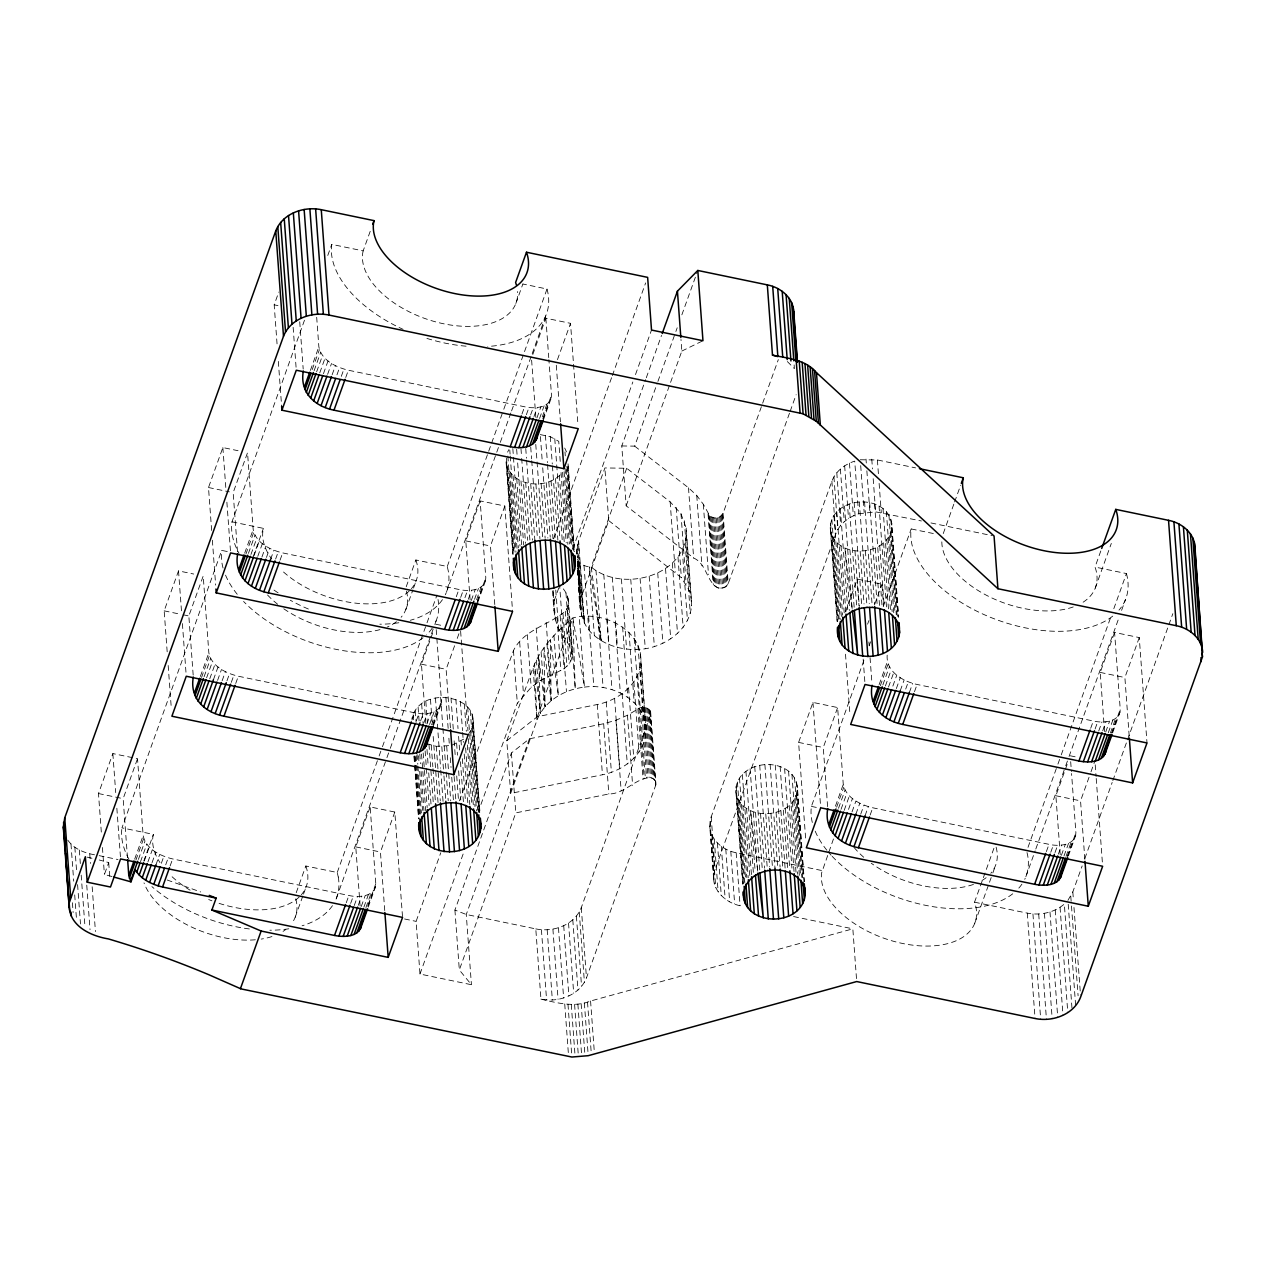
<?xml version="1.0" encoding="UTF-8"?>
<svg xmlns="http://www.w3.org/2000/svg" width="1266" height="1266" viewBox="0 0 1266 1266"><rect width="100%" height="100%" fill="white"/><g stroke="black" fill="none" stroke-linecap="round" stroke-linejoin="round"><path stroke-width="0.75" stroke-dasharray="5 3.75" d="M576.315 554.049L578.609 541.025L604.879 467.945L626.702 468.262L670.141 501.858L680.981 513.79L686.172 528.064L691.331 598.296C694.892 628.458 663.289 649.648 635.912 649.505C621.02 649.743 605.828 645.359 594.355 635.611C575.302 620.103 580.414 592.994 577.612 571.599M477.978 812.693L517.319 703.279L531.182 687.327L540.076 680.665L564.082 668.796L569.178 663.875L572.01 657.924L571.362 648.556L558.623 629.075L555.41 619.913L553.922 610.418L553.448 591.064M535.787 928.896C553.21 932.536 574.447 925.114 581.3 907.643L650.534 715.053L650.233 710.859L646.673 707.852L640.185 707.71L627.477 715.243L615.972 720.243L603.676 723.725L529.425 738.806L511.401 752.985L454.921 910.048L466.268 914.479L535.787 928.896L540.946 999.127C558.369 1002.783 579.606 995.361 586.459 977.89L655.693 785.3C657.022 781.818 653.968 778.321 650.597 777.704C635.564 777.815 624.739 794.067 608.835 793.972L515.8 812.883L459.321 969.946L471.427 984.726L419.98 974.045L416.103 921.363L440.774 852.746M577.66 570.301L580.334 608.661L578.609 541.025L582.471 593.707L580.619 601.128L577.296 555.837M101.312 832.078L98.479 793.545L112.848 753.571L137.519 758.698L143.153 835.528C145.827 849.059 160.434 856.006 172.651 858.934L348.878 895.473C358.452 897.816 375.527 896.755 375.78 883.763L370.147 806.933L394.818 812.044L402.556 917.407M193.176 675.063L188.84 615.956L203.209 575.998L208.843 652.829C211.501 666.359 226.123 673.306 238.325 676.234L414.552 712.774C424.142 715.116 441.217 714.056 441.47 701.063L435.963 626.195M237.502 551.739L233.166 492.648L247.535 452.674L253.184 529.505C255.843 543.035 270.449 549.982 282.666 552.91L458.893 589.465C468.467 591.792 485.558 590.731 485.796 577.739L480.162 500.909L504.833 506.02L512.572 611.399M316.69 317.26L318.858 346.805C321.532 360.351 336.139 367.298 348.356 370.226L524.583 406.766C534.157 409.092 551.232 408.032 551.485 395.039L548.89 359.591M805.603 838.013L798.593 742.398L812.962 702.424L837.633 707.552L843.267 784.382C845.925 797.912 860.548 804.86 872.749 807.787L1048.992 844.327C1058.566 846.669 1075.641 845.609 1075.894 832.617L1071.558 773.51M887.165 655.155C885.883 671.724 903.069 681.456 917.09 684.463L1093.318 721.003C1102.908 723.345 1119.983 722.285 1120.236 709.292L1114.586 632.462L1139.258 637.573L1146.996 742.952M713.628 878.778L709.751 826.097L711.191 816.902L831.889 481.207C835.623 471.237 844.802 464.29 854.724 461.125L858.601 513.806C848.679 516.971 839.5 523.918 835.766 533.888L715.068 869.6C708.185 888.083 726.368 904.905 743.87 906.25M304.489 320.219L231.994 521.845L231.631 526.055A113.18 63.87 19.8 0 0 239.068 553.369M370.21 231.314L363.168 250.89L331.755 244.37L331.375 248.595A113.18 63.87 19.8 0 0 403.063 329.334M742.683 883.953L735.799 790.3C737.049 758.793 791.63 754.868 797.311 785.901L804.337 881.516M837.095 621.337L830.211 527.669C831.477 496.161 886.058 492.237 891.739 523.269L898.623 616.938M933.343 533.524L911.172 528.935L910.792 533.144A113.18 63.87 19.8 0 0 992.671 618.204A113.18 63.87 19.8 0 0 1115.947 613.33M645.312 737.73L640.153 667.483C647.084 631.418 603.597 609.532 572.897 617.919C556.502 631.449 540.946 647.512 533.081 667.641L506.811 740.721L510.673 793.402L602.442 774.76C624.027 770.646 645.628 753.65 646.166 730.213L641.007 659.966M577.438 559.113C579.591 564.525 585.731 566.867 591.19 567.026C623.378 593.833 689.464 574.891 686.172 528.064M468.151 734.802C492.474 696.901 419.394 681.709 411.909 718.866M735.799 790.3C738.616 824.213 799.305 819.862 797.311 785.901M830.211 527.669C833.044 561.598 893.733 557.23 891.739 523.269M227.263 551.533L221.724 550.394L121.963 827.869L153.392 834.373L152.917 836.715A80.834 45.623 19.8 0 0 159.975 862.589M231.994 521.845L263.407 528.365L262.932 530.707A80.834 45.623 19.8 0 0 271.494 558.781M363.168 250.89L362.693 253.232A80.834 45.623 19.8 0 0 438.495 322.608A80.834 45.623 19.8 0 0 517.572 291.544M833.455 838.962L821.618 872.923A80.834 45.623 19.8 0 0 902.5 943.455A80.834 45.623 19.8 0 0 975.374 904.794L974.535 902.183L995.266 844.533M506.811 740.721L537.385 716.683L597.283 704.513C616.542 700.62 635.469 687.422 640.153 667.483M167.175 651.816L164.169 610.845L178.522 570.887L193.714 574.036M211.644 530.454L208.494 487.521L222.863 447.563L238.055 450.712M277.048 343.861L274.184 304.821L278.757 292.114M127.486 857.762L123.15 798.656L137.519 758.698M111.994 876.547L104.413 874.474L108.702 862.573L99.254 859.978M327.767 255.479L331.755 244.37M134.671 859.139L143.153 835.528M200.36 676.44L208.843 652.829M244.686 553.131L253.184 529.505M310.376 370.432L318.858 346.805M135.873 860.152L143.707 838.345M201.547 677.452L209.396 655.646M245.889 554.128L253.722 532.321M312.227 369.609L319.412 349.638M138.405 859.408L144.941 841.241M204.095 676.709L210.615 658.542M248.421 553.384L254.957 535.217M314.11 370.685L320.646 352.518M140.51 861.687L146.824 844.137M206.627 677.785L212.498 661.438M250.953 554.461L256.84 538.113M316.642 371.777L322.529 355.43M143.786 861.07L153.392 834.373M253.137 556.898L263.407 528.365M144.261 861.007L149.309 846.97M209.76 678.798L214.983 664.27M254.102 555.473L259.324 540.946M319.776 372.79L325.014 358.246M147.916 861.94L152.331 849.66M213.448 679.684L218.021 666.96M257.773 556.36L262.347 543.636M323.463 373.66L328.036 360.937M152.047 862.668L155.829 852.145M217.594 680.348L221.503 669.445M261.935 557.024L265.844 546.121M327.609 374.325L331.534 363.437M155.924 864.9L159.706 854.36M222.12 680.76L225.395 671.676M266.461 557.436L269.721 548.352M332.135 374.736L335.411 365.652M161.352 863.285L163.868 856.275M226.946 680.839L229.557 673.575M270.623 559.335L273.883 550.251M336.962 374.815L339.573 367.551M165.704 864.82L168.22 857.81M231.298 682.374L233.909 675.11M275.624 559.05L278.235 551.786M341.314 376.35L343.925 369.086M170.119 865.96L172.651 858.934M235.713 683.498L238.325 676.234M280.055 560.189L282.666 552.91M345.745 377.49L348.356 370.226M296.228 892.688L305.834 865.991L337.231 872.496L338.259 877.006M406.228 586.728L415.849 559.968L447.262 566.488L448.275 570.982A113.18 63.87 19.8 0 1 445.3 594.751M295.184 917.249L302.875 895.885M303.508 894.112L306.071 886.991M405.832 609.516L412.89 589.893M413.523 588.104L416.087 580.967M515.848 303.508L522.89 283.916M337.231 872.496L378.471 757.812M379.135 755.96L381.794 748.554M382.459 746.718L426.357 624.629M427.022 622.777L437.007 595.036M447.262 566.488L503.124 411.102M503.789 409.25L547.023 289.012L523 284.027M336.392 898.211L386.272 759.473M386.937 757.622L389.596 750.216M390.26 748.364L430.836 635.532M431.5 633.68L434.159 626.274M434.824 624.439L436.153 620.736M446.423 592.187L499.627 444.208M500.292 442.356L510.926 412.748M511.591 410.912L531.546 355.414M532.211 353.562L546.168 314.712M360.114 905.997L355.778 846.891L370.147 806.933M425.803 723.297L421.451 664.191L433.858 629.677M470.129 599.973L465.793 540.883L480.162 500.909M532.78 354.543L545.852 318.209L570.523 323.336L573.387 362.361M346.267 902.737L348.878 895.473M411.941 720.038L414.552 712.774M456.282 596.729L458.893 589.465M521.972 414.029L524.583 406.766M350.65 903.433L353.277 896.17M416.34 720.75L418.951 713.47M460.682 597.425L463.293 590.162M526.355 414.726L528.982 407.462M354.258 905.507L357.518 896.423M420.597 720.987L423.208 713.723M464.939 597.679L467.55 590.399M530.612 414.979L533.223 407.715M358.278 905.301L361.538 896.217M423.952 722.601L427.228 713.518M468.293 599.277L471.553 590.193M533.967 416.577L537.243 407.494M384.737 910.555L380.449 852.002L394.818 812.044M450.427 727.855L446.123 669.318L454.621 645.692M457.232 638.428L459.194 632.984M494.769 604.531L490.464 545.994L504.833 506.02M557.451 359.655L570.523 323.336M361.285 906.456L365.209 895.553M426.974 723.756L430.883 712.869M471.3 600.448L475.225 589.545M536.99 417.748L540.914 406.845M363.864 907.184L368.438 894.461M429.554 724.484L434.127 711.777M474.544 599.356L478.453 588.453M539.569 418.46L544.143 405.753M365.937 907.5L371.16 892.973M431.611 724.801L436.833 710.273M476.602 599.673L481.175 586.949M542.291 416.973L546.865 404.25M375.78 883.763L367.298 907.374L373.296 891.09M432.972 724.674L441.47 701.063M477.314 601.366L485.796 577.739M543.003 418.666L551.485 395.039M433.099 724.753L438.985 708.406M477.44 601.429L483.311 585.082M543.114 418.73L549.001 402.382M368.264 907.073L375.638 886.437M433.478 725.545L441.328 703.738M477.82 602.22L485.653 580.414M543.32 420.17L551.343 397.714M459.447 800.808L513.458 650.582C524.029 629.202 549.033 625.309 565.316 611.193C572.121 602.695 566.962 591.269 559.604 585.034L563.465 637.716M553.622 538.857L611.636 377.505M612.301 375.654L645.644 282.919M419.98 974.045L463.989 851.638M554.16 600.828L558.828 587.835M572.833 548.89L632.842 381.968M635.5 374.562L651.515 330.046M789.478 413.207L728.219 583.579C726.795 587.218 722.411 588.817 718.756 588.152C706.475 582.898 707.014 563.702 693.657 558.037L626.179 505.83L621.78 445.949L645.628 379.61M646.293 377.774L661.532 335.395M529.425 738.806L466.268 914.479L471.427 984.726M537.385 716.683L572.897 617.919L584.433 687.137C611.478 683.197 645.692 699.861 646.166 730.213M626.702 468.262L591.19 567.026L601.16 640.612L596.001 570.365M621.78 445.949L634.662 446.138L657.26 383.266M657.924 381.414L675.205 333.338M675.87 331.486L677.199 327.783M681.852 314.838L697.139 272.317M510.673 793.402L536.942 720.322C544.333 700.921 564.541 689.432 584.433 687.137L579.274 616.89M582.471 593.707L608.74 520.627L604.879 467.945M626.179 505.83L669.904 384.215M670.569 382.379L681.836 351.062L680.981 339.462M634.662 446.138L688.498 487.79L696.759 495.528L703.326 504.264L710.115 516.449L714.91 518.047L719.99 516.829L723.06 513.331L778.321 359.623M790.142 411.355L796.14 394.691M845.53 611.81L857.288 579.116L881.959 584.227L883.557 605.892M827.6 806.616L823.264 747.51L837.633 707.552M867.59 624.185L868.903 620.562M874.774 604.214L881.959 584.227M812.313 822.489A113.18 63.87 19.8 0 1 811.411 806.395L864.615 658.415M869.267 645.47L870.597 641.767M883.241 606.62L911.172 528.935M835.433 806.173L843.267 784.382M879.11 684.669L887.608 661.058M836.636 807.186L843.821 787.199M880.313 685.681L888.162 663.875M838.519 808.262L845.055 790.095M882.861 684.938L889.381 666.771M841.051 809.338L846.922 792.991M885.393 686.014L891.264 669.667M943.249 533.587L953.947 503.821M954.611 501.969L960.641 485.226M844.185 810.351L849.407 795.823M888.526 687.027L893.749 672.499M848.521 809.401L852.445 798.514M892.862 686.093L896.771 675.189M852.018 811.902L855.943 800.998M896.36 688.577L900.268 677.674M855.895 814.117L859.82 803.214M900.237 690.793L904.146 679.889M860.722 814.196L863.982 805.113M905.696 689.068L908.323 681.804M865.058 815.731L868.334 806.648M909.399 692.423L912.659 683.339M870.138 815.051L872.749 807.787M914.479 691.727L917.09 684.463M1083.126 602.189A80.834 45.623 19.8 0 0 1095.865 569.668L1095.027 567.057L1101.705 548.447M974.773 923.199L988.825 884.127M989.49 882.275L992.164 874.838M992.829 872.97L995.503 865.533M1095.264 588.057L1111.311 543.415M1028.008 847.334L1057.268 765.946M1057.933 764.094L1060.591 756.704M1061.256 754.852L1111.137 616.115M1113.811 608.709L1126.439 573.561L1095.027 567.057M1025.84 876.737L1035.145 850.847M1035.81 848.995L1065.07 767.607M1065.735 765.756L1068.393 758.35M1069.058 756.498L1118.938 617.776M1121.597 610.37L1125.585 599.277M1060.228 854.851L1055.876 795.744L1068.298 761.23M1104.553 731.526L1100.217 672.42L1114.586 632.462M1046.381 851.591L1048.992 844.327M1090.706 728.266L1093.318 721.003M1050.764 852.287L1053.375 845.023M1095.106 728.979L1097.717 721.699M1055.021 852.54L1057.632 845.277M1098.714 731.036L1101.974 721.952M1058.376 854.154L1061.652 845.071M1102.718 730.83L1105.978 721.747M1084.851 859.392L1080.547 800.856L1090.358 773.605M1091.007 771.801L1094.916 760.898M1129.193 736.084L1124.888 677.547L1139.258 637.573M1061.399 855.31L1065.307 844.406M1105.724 731.985L1109.649 721.082M1063.978 856.038L1068.551 843.314M1108.304 732.713L1112.877 719.99M1066.035 856.354L1071.273 841.811M1110.377 733.03L1115.599 718.502M1067.396 856.227L1075.894 832.617M1111.738 732.903L1120.236 709.292M1067.523 856.291L1073.41 839.944M1111.865 732.982L1117.736 716.635M1068.377 855.927L1075.752 835.291M1112.719 732.603L1120.078 711.967M1067.918 900.363L1072.824 891.897L1082.161 865.928M1084.82 858.506L1112.165 782.467M1112.83 780.616L1126.835 741.654M1127.5 739.803L1168.17 626.67M1168.85 624.818L1172.838 613.678M507.571 452.136L508.964 449.525M512.841 554.097L505.957 460.428C508.378 487.03 547.956 491.287 562.579 472.171L567.88 544.364M974.535 902.183L1027.312 913.134C1040.177 915.682 1054.277 912.659 1064.326 904.051L1072.065 1009.429M451.804 745.215L463.625 739.154M681.836 351.062L702.962 340.712M540.946 999.127C556.945 1002.909 574.59 1007.72 590.573 1001.01L852.841 928.833L856.56 979.583M858.601 513.806L875.629 511.86L921.411 520.975M426.563 743.569L436.295 746.323L450.11 745.563M860.279 459.764L877.401 459.969L915.587 467.882M540.281 434.602L550.283 436.675L558.749 441.343L560.474 464.749M274.184 304.821L277.982 305.612M930.969 522.953L992.148 535.645M208.494 487.521L229.368 491.857M465.793 540.883L490.464 545.994M1100.217 672.42L1124.888 677.547M435.82 624.233L443.416 625.8M1070.245 755.786L1077.841 757.353M164.169 610.845L181.244 614.39M183.143 614.785L188.84 615.956M421.451 664.191L446.123 669.318M798.593 742.398L823.264 747.51M1055.876 795.744L1080.547 800.856M811.411 806.395L818.801 807.93M709.751 826.097C710.368 840.118 723.171 850.293 736.179 852.762L822.093 870.581M793.576 916.552L852.841 928.833M98.479 793.545L123.15 798.656M355.778 846.891L380.449 852.002M67.81 840.165C74.488 849.755 86.215 853.585 97.276 855.262M99.159 855.642L118.007 859.551M404.566 918.974L416.103 921.363M87.101 857.129L95.773 859.171M167.191 880.012L200.693 891.96M608.74 520.627L681.361 577.692L689.495 590.969L691.331 598.296M787.357 361.554L794.399 368.659L793.972 362.804M564.715 448.053L566.519 451.93M415.849 559.968L416.688 562.579A80.834 45.623 19.8 0 1 411.387 588.722M305.834 865.991L306.673 868.603A80.834 45.623 19.8 0 1 301.371 894.745M1027.011 852.54L1027.691 855.547A113.18 63.87 19.8 0 1 1024.732 879.316M601.16 640.612L589.307 566.915L594.355 635.611M553.954 635.564L558.369 695.714L550.346 639.646L551.185 700.731L543.905 647.907L545.108 706.634L538.588 656.073L540.313 713.217L534.568 663.922L536.942 720.322L533.081 667.641M852.145 608.471L844.992 548.036L849.723 610.56M757.717 871.087L750.564 810.651L755.153 871.23M580.034 563.022L584.449 623.173L577.644 561.06L581.616 616.067L577.644 569.558M578.546 561.218L584.449 623.173M577.644 568.212L581.616 616.067M1072.824 891.897L1073.41 899.683M1073.979 907.469L1080.515 995.029M1095.217 764.806L1096.071 776.501M1096.214 778.463L1102.512 864.314M1070.688 761.689L1071.4 771.548M1070.783 896.265L1071.352 904.066M1071.495 906.029L1078.094 995.788M1068.219 904.256L1075.657 1005.726M1060.053 907.279L1067.792 1012.642M1055.243 909.938L1062.981 1015.3M1049.989 911.979L1057.727 1017.342M1044.434 913.34L1052.173 1018.703M1038.706 913.989L1046.444 1019.367M1032.945 913.925L1040.684 1019.288M1027.312 913.134L1035.05 1018.497M891.802 527.463L898.401 617.222M890.789 519.171L897.942 616.732M890.995 531.625L897.151 615.529M888.969 515.278L896.281 614.801M889.318 535.645L895.062 613.709M886.358 511.717L893.812 613.187M886.833 539.411L892.134 611.605M883.019 508.568L890.473 610.038M883.605 542.798L888.479 609.136M877.401 459.969L878.541 475.573M879.126 483.39L881.278 512.651M879.047 505.957L886.643 609.373M879.728 545.709L884.174 606.192M871.768 459.178L872.48 468.926M873.192 478.69L875.629 511.86M874.553 503.915L882.006 605.385M875.312 548.067L879.617 606.62M869.679 502.539L877.259 605.955M866.007 459.099L866.292 463.008M866.862 470.81L869.884 511.796M870.486 549.824L874.505 604.452M864.551 501.842L872.29 607.221M860.706 465.619L864.156 512.445M865.39 550.9L869.267 603.581M859.313 501.858L867.052 607.237M868.903 641.925L869.188 645.866M870.058 657.687L871.942 683.292M860.168 551.264L864.045 603.945M854.139 502.586L861.877 607.965M849.47 463.166L853.347 515.848M857.288 579.116L859.298 606.43M863.175 659.111L864.884 682.532M854.977 550.932L858.981 605.559M849.154 503.995L856.892 609.373M844.659 465.825L848.521 518.506M849.945 549.887L854.249 608.424M844.517 506.068L852.255 611.431M840.387 469.037L844.264 521.734M840.355 508.71L847.809 610.18M836.794 472.74L840.656 525.422M841.004 545.836L845.878 612.174M836.794 511.875L844.533 617.254M833.93 476.823L837.807 529.52M845.498 654.205L849.945 714.689M837.332 542.94L842.634 615.149M831.889 481.207L835.766 533.888M833.93 515.468L841.526 618.884M834.341 539.585L840.213 619.58M831.841 519.361L839.152 618.884M832.126 535.835L838.424 621.701M830.591 523.475L837.76 621.036M830.733 531.831L837.332 621.59M812.962 702.424L820.7 807.803M797.39 790.095L804.132 881.801M796.361 781.802L803.388 877.417M796.583 794.257L802.739 878.161M794.557 777.91L801.853 877.417M794.906 798.276L800.492 874.379M791.93 774.349L799.384 875.803M792.421 802.027L797.722 874.236M788.591 771.2L796.045 872.67M789.193 805.413L794.051 871.768M784.619 768.573L791.93 868.096M785.316 808.341L789.747 868.824M780.125 766.547L787.579 868.017M780.9 810.699L785.189 869.236M775.251 765.17L782.705 866.624M776.074 812.44L780.078 867.083M770.124 764.474L777.72 867.89M770.962 813.516L774.982 868.16M764.901 764.49L772.497 867.906M765.756 813.896L769.617 866.577M759.711 765.218L767.449 870.581M760.55 813.563L764.569 868.191M754.742 766.626L762.195 868.096M755.533 812.519L759.822 871.055M750.105 768.699L757.843 874.062M745.943 771.342L753.681 876.705M746.576 808.468L751.45 874.806M723.06 513.331L728.219 583.579M742.367 774.507L749.82 875.977M722.585 514.344L727.744 584.591M721.889 515.278L727.048 585.525M742.905 805.572L748.206 877.765M721.019 516.117L726.178 586.364M739.502 778.084L746.813 877.607M719.99 516.829L725.149 587.076M739.914 802.201L745.516 878.303M718.819 517.383L723.978 587.63M737.413 781.992L745.009 885.409M717.569 517.794L722.728 588.025M737.698 798.466L743.87 882.37M716.255 518.016L721.414 588.263M736.163 786.107L743.332 883.668M736.306 794.462L742.905 884.222M714.91 518.047L720.069 588.294M713.597 517.905L718.756 588.152M712.331 517.588L717.49 587.835M736.179 852.762L740.056 905.443M711.16 517.098L716.319 587.345M710.115 516.449L715.274 586.696M709.229 515.658L714.388 585.905M708.533 514.771L713.692 585.019M708.042 513.79L713.201 584.037M730.798 851.274L734.66 903.956M703.326 504.264L708.485 574.511M725.798 849.106L729.659 901.788M696.759 495.528L701.918 565.775M721.303 846.337L725.165 899.018M717.426 843.014L721.288 895.695M688.498 487.79L693.657 558.037M714.261 839.231L718.139 891.929M711.191 816.902L715.068 869.6M711.903 835.085L715.765 887.767M710.02 821.46L713.897 874.157M710.384 830.67L714.246 883.352M686.441 535.565L691.6 605.813M684.336 520.722L689.495 590.969M685.143 543.051L690.287 613.298M680.981 513.79L686.14 584.037M682.295 550.299L687.454 620.546M676.202 507.444L681.361 577.692M677.99 557.087L683.149 627.335M670.141 501.858L675.3 572.105M672.357 563.243L677.516 633.491M665.536 568.592L670.695 638.839M657.734 572.976L662.893 643.223M649.189 576.267L654.348 646.515M650.645 711.872L655.962 784.24M650.233 710.859L655.693 785.3M640.105 578.388L645.264 648.635M649.6 709.925L654.759 780.173M648.793 709.102L653.952 779.35M647.796 708.39L652.955 778.637M646.673 707.852L651.832 778.084M645.438 707.457L650.597 777.704M640.264 652.496L645.423 722.744M644.141 707.251L649.3 777.498M642.812 707.219L647.97 777.466M637.985 645.264L643.128 715.512M641.482 707.378L646.641 777.625M630.753 579.258L635.912 649.505M637.763 674.825L645.344 777.957M634.187 638.475L639.346 708.723M638.982 708.216L644.141 778.463M637.906 708.865L643.065 779.112M633.886 681.773L639.029 752.02M629.028 632.335L634.187 702.583M621.416 578.863L626.575 649.11M628.616 688.134L633.775 758.381M622.619 627.002L627.778 697.25M627.477 715.243L632.636 785.49M622.128 693.736L627.287 763.984M612.333 577.217L617.491 647.464M615.149 622.65L620.308 692.898M614.596 698.421L619.754 768.668M615.972 720.243L621.131 790.49M603.787 574.353L608.946 644.6M606.841 619.39L612 689.638M606.24 702.044L611.399 772.292M597.932 617.302L603.091 687.549M603.676 723.725L608.835 793.972M573.53 364.307L577.961 424.79M597.283 704.513L602.442 774.76M588.643 616.463L593.801 686.71M584.022 565.633L588.737 629.74M577.154 553.875L576.71 547.956L577.059 553.828M568.054 463.847L574.495 551.644M567.975 466.078L574.131 549.982M567.659 467.55L573.83 551.454M566.883 466.347L573.039 550.251M565 451.946L565.285 455.855M566.282 469.512L572.01 547.561M565.063 468.42L570.792 546.469M556.296 365.241L560.442 421.831M564.098 471.791L569.399 544M561.044 472.566L566.203 542.813M570.191 620.103L575.223 688.815L572.897 617.919M559.35 475.557L564.209 541.895M568.371 598.929L572.454 654.759M567.5 595.875L572.01 657.924M545.852 318.209L548.732 357.613M554.777 438.716L562.373 542.133M565.981 592.994L569.858 645.676M567.026 608.297L570.903 660.979M555.473 478.469L559.904 538.968M565.316 611.193L569.178 663.875M550.283 436.675L552.293 464.005M552.435 465.951L557.879 540.107M563.022 613.82L566.883 666.502M590.573 1001.01L594.165 1049.831M551.058 480.843L555.204 537.433M561.756 627.588L566.456 691.711M560.221 616.115L564.082 668.796M581.3 907.643L586.459 977.89M587.519 1002.086L591.238 1052.853M545.409 435.298L547.418 462.612M547.561 464.575L553.005 538.715M555.758 590.051L558.623 629.075M579.258 912.026L584.417 982.274M556.993 618.014L560.854 670.695M546.232 482.583L550.235 537.227M584.37 1002.957L587.946 1051.777M553.274 590.636L555.41 619.913M552.482 590.905L553.922 610.418M576.394 916.109L581.553 986.356M540.424 436.564L542.149 459.969M542.718 467.787L547.877 538.034M581.141 1003.637L584.876 1054.404M541.136 483.659L545.14 538.287M572.802 919.812L577.961 990.059M531.625 360.145L535.819 417.274M577.882 1004.112L581.616 1054.895M535.771 444.382L536.911 459.985M537.053 461.948L542.655 538.05M568.529 923.041L573.688 993.288M574.59 1004.397L578.166 1053.201M535.914 484.039L539.917 538.667M546.168 622.397L550.03 675.079M546.991 643.777L551.185 700.731M530.739 447.056L531.593 458.767M531.736 460.713L537.464 538.762M571.283 1004.46L575.017 1055.227M563.718 925.699L568.877 995.946M530.707 483.691L534.869 540.281M567.991 1004.318L571.583 1053.122M541.104 652.022L545.108 706.634M525.754 448.48L526.466 458.229M526.609 460.175L532.495 540.186M564.731 1003.954L568.466 1054.736M525.691 482.647L529.979 541.183M558.464 927.725L563.623 997.972M536.198 627.983L540.076 680.665M520.975 448.591L521.545 456.393M521.687 458.339L527.716 540.297M536.42 660.045L540.313 713.217M520.991 480.938L525.564 543.383M552.91 929.102L558.069 999.349M516.67 449.288L517.098 455.143M517.667 462.945L523.697 544.902M516.734 478.595L521.608 544.95M527.305 634.63L531.182 687.327M512.825 448.544L519.978 546.105M547.181 929.75L552.34 999.998M513.062 475.715L518.364 547.909M509.802 450.174L510.087 454.083M510.23 456.029L517.114 549.697M510.071 472.345L515.958 552.34M507.856 456.029L514.882 551.644M507.856 468.61L514.17 554.461M541.421 929.687L546.58 999.934M506.463 458.181L513.49 553.796M519.677 642.226L523.538 694.907M506.463 464.59L513.062 554.35M513.458 650.582L517.319 703.279M511.401 752.985L515.8 812.883M473.057 718.661L480.083 814.275M473.12 722.854L479.719 812.614M472.107 714.562L479.26 812.123M472.313 727.016L478.469 810.92M470.287 710.669L477.599 810.193M470.635 731.036L476.522 811.047M467.676 707.108L469.544 732.476M469.686 734.422L474.987 806.616M460.634 631.291L467.945 730.814M468.436 738.695L473.452 806.996M464.337 703.959L466.347 731.289M467.344 744.946L471.791 805.429M465.635 747.937L469.797 804.527M460.365 701.348L462.517 730.609M462.66 732.571L463.372 742.319M464.226 754.03L467.961 804.765M461.046 741.101L461.33 745.009M462.343 758.666L465.492 801.584M455.871 699.307L458.023 728.583M458.593 736.385L459.59 750.042M460.46 761.752L463.467 802.723M456.63 743.459L457.485 755.169M458.64 770.788L460.792 800.049M450.997 697.93L453.275 729.153M454.146 740.863L455.285 756.467M456.725 775.979L458.577 801.346M454.098 776.438L455.823 799.843M445.869 697.234L448.148 728.456M448.876 738.205L449.446 746.022M450.3 757.733L451.028 767.481M451.74 777.245L453.45 800.65M446.708 746.291L448.575 771.659M448.718 773.605L450.728 800.919M440.631 697.25L442.784 726.526M442.926 728.472L448.227 800.666M454.921 910.048L459.321 969.946M441.802 746.639L443.812 773.953M443.955 775.9L445.679 799.321M435.457 697.977L440.615 768.225M440.758 770.171L443.053 801.394M436.295 746.323L440.299 800.951M430.472 699.386L432.339 724.753M433.194 736.464L438.068 802.818M431.263 745.278L432.845 766.737M432.988 768.699L435.425 801.869M425.835 701.459L427.417 722.918M428.984 744.392L433.431 804.875M426.99 749.425L428.145 765.028M428.715 772.83L431.152 805.999M421.673 704.102L423.113 723.614M425.123 750.944L426.262 766.547M426.405 768.494L429.127 805.572M423.176 752.938L427.196 807.566M418.112 707.267L419.109 720.924M421.546 754.093L425.708 810.683M419.79 753.95L420.518 763.699M421.087 771.5L423.952 810.541M415.248 710.859L416.103 722.554M418.54 755.739L419.109 763.54M419.679 771.342L422.543 810.367M417.084 754.489L417.812 764.237M417.954 766.199L421.388 813.025M413.159 714.752L413.729 722.554M416.166 755.739L416.736 763.54M416.878 765.487L420.47 814.275M415.295 756.593L419.6 815.13M414.631 755.944L415.201 763.746M415.343 765.693L419.22 818.374M414.204 756.482L418.793 818.928M413.966 756.229L414.552 764.031M414.694 765.993L418.555 818.675M299.726 321.77L303.191 369.039M293.142 327.308L296.149 368.279M278.33 361.411L281.638 406.291M222.863 447.563L225.87 488.534M226.883 502.191L230.459 550.979M212.371 540.218L215.663 585.098M178.522 570.887L181.687 613.804M182.399 623.568L186.118 674.303M168.172 665.489L171.321 708.406M112.848 753.571L115.712 792.611M116.852 808.214L120.444 857.003M108.702 862.573L109.936 879.49M102.435 847.492L104.413 874.474M89.728 853.695L90.44 863.428M92.165 886.786L95.441 931.554M86.753 885.14L90.028 929.687M79.347 850.04L80.328 863.539M81.182 875.107L85.012 927.187M74.852 847.27L76.72 872.828M77.59 884.633L80.486 923.974M70.975 843.947L73.713 881.168M74.71 894.888L76.577 920.35M72.415 902.737L73.127 912.517M577.644 563.623L580.334 608.661M577.47 544.586L580.619 601.128M1073.236 606.936A80.834 45.623 19.8 0 1 988.335 596.239A80.834 45.623 19.8 0 1 941.841 540.835M1126.439 573.561A113.18 63.87 19.8 0 1 1119.002 610.117M547.023 289.012A113.18 63.87 19.8 0 1 487.774 346.473M466.078 346.188A113.18 63.87 19.8 0 1 423.714 337.405M1021.899 884.174A113.18 63.87 19.8 0 1 1017.278 889.761M1012.721 893.796A113.18 63.87 19.8 0 1 832.189 856.354M831.145 855.23A113.18 63.87 19.8 0 1 828.154 851.812M826.904 850.293A113.18 63.87 19.8 0 1 814.18 828.613M996.105 847.144A80.834 45.623 19.8 0 1 990.803 873.287M986.135 877.702A80.834 45.623 19.8 0 1 980.327 881.437M973.475 884.412A80.834 45.623 19.8 0 1 871.23 863.206M863.728 857.256A80.834 45.623 19.8 0 1 854.313 847.729M295.785 898.86A80.834 45.623 19.8 0 1 292.367 922.55M285.815 929.418A80.834 45.623 19.8 0 1 283.046 931.38M271.937 936.555A80.834 45.623 19.8 0 1 261.223 939.087M255.352 939.783A80.834 45.623 19.8 0 1 144.007 882.877M438.036 599.53A113.18 63.87 19.8 0 1 434.428 624.549M432.228 628.173A113.18 63.87 19.8 0 1 426.515 634.804M423.05 637.779A113.18 63.87 19.8 0 1 243.578 601.461M237.233 594.276A113.18 63.87 19.8 0 1 225.126 574.147M223.053 568.007A113.18 63.87 19.8 0 1 221.756 550.394M338.275 877.006A113.18 63.87 19.8 0 1 334.667 902.025M332.467 905.649A113.18 63.87 19.8 0 1 302.083 925.794M288.838 928.785A113.18 63.87 19.8 0 1 269.848 930.225M249.355 928.943A113.18 63.87 19.8 0 1 151.904 886.611M129.053 859.377A113.18 63.87 19.8 0 1 121.963 827.869M442.467 599.609A113.18 63.87 19.8 0 1 410.295 620.293M398.853 622.745A113.18 63.87 19.8 0 1 379.863 624.201M308.382 609.025A113.18 63.87 19.8 0 1 290.294 600.242M278.124 592.884A113.18 63.87 19.8 0 1 272.427 588.943M299.172 897.04A80.834 45.623 19.8 0 1 218.607 903.196M211.96 900.822A80.834 45.623 19.8 0 1 208.684 899.525M190.122 890.188A80.834 45.623 19.8 0 1 170.894 875.613M406.418 591.127A80.834 45.623 19.8 0 1 401.116 617.27M396.448 621.685A80.834 45.623 19.8 0 1 387.349 627.002M380.022 629.598A80.834 45.623 19.8 0 1 281.543 607.205M277.681 604.278A80.834 45.623 19.8 0 1 267.506 594.957M409.203 591.016A80.834 45.623 19.8 0 1 280.91 569.589"/><path stroke-width="1.5" d="M1101.705 548.447L1115.757 509.391L1168.534 520.326C1181.542 522.811 1194.344 532.986 1194.962 547.007L1202.431 657.007L1080.658 996.975C1073.964 1014.636 1052.552 1022.168 1035.05 1018.497L856.702 981.546L588.231 1055.686L571.868 1057.031L241.031 988.904L208.684 974.662A543.51 306.704 19.8 0 0 108.322 938.897C91.342 936.08 70.421 926.633 69.171 906.962L63.3 827.014L64.74 817.836L275.751 230.918C282.603 213.463 303.84 206.041 321.263 209.681L374.04 220.632L373.565 222.974A80.834 45.623 19.8 0 0 454.462 293.506A80.834 45.623 19.8 0 0 527.321 254.846L526.482 252.235L647.638 277.365L651.515 330.046L702.962 340.712L697.803 270.465L767.323 284.882C780.331 287.35 793.133 297.526 793.75 311.563L797.485 362.298M69.171 906.962L63.569 822.394M793.75 311.563L793.766 320.076M1194.962 547.007L1195.12 557.483M419.268 828.423C420.296 794.89 481.191 793.624 480.858 828.233C476.301 862.035 415.074 858.665 418.84 822.568M513.695 565.807C514.708 532.258 575.603 531.008 575.286 565.601C571.045 598.391 511.67 596.729 513.41 561.898M743.538 895.663C744.55 862.13 805.445 860.864 805.129 895.458C800.872 928.247 741.512 926.601 743.253 891.755M837.95 633.032C838.978 599.498 899.873 598.232 899.54 632.842C894.983 666.66 833.756 663.273 837.522 627.176M919.401 468.673L963.315 477.788L962.84 480.115A80.834 45.623 19.8 0 0 1043.722 550.663A80.834 45.623 19.8 0 0 1116.596 512.002L1115.757 509.391M69.44 902.294L85.36 856.718L87.227 882.196L110.49 887.023L120.587 858.949L402.556 917.407L388.187 957.381L261.144 931.032L211.881 910.017L216.154 898.116L209.286 895.378M211.881 910.017L334.509 935.447C343.687 937.299 357.962 937.299 361.269 926.395M193.318 677.041C189.457 698.421 204.681 712.378 223.955 716.208L400.198 752.748C409.361 754.615 423.651 754.599 426.959 743.712M237.66 553.717C233.783 575.112 249.022 589.054 268.297 592.884L444.524 629.424C453.703 631.291 467.977 631.291 471.284 620.387M303.334 371.017C299.472 392.413 314.696 406.354 333.987 410.184L510.214 446.724C519.392 448.591 533.666 448.591 536.974 437.688M827.742 808.578C823.881 829.974 839.105 843.931 858.395 847.745L1034.623 884.285C1043.801 886.153 1058.075 886.153 1061.383 875.249M872.084 685.254C868.207 706.65 883.446 720.607 902.721 724.437L1078.948 760.977C1088.127 762.844 1102.417 762.828 1105.709 751.925M87.227 882.196L283.489 336.297C290.341 318.826 311.578 311.42 329.002 315.06L803.103 413.792L816.301 421.277L997.925 588.722L1176.272 625.705C1189.28 628.173 1202.083 638.349 1202.7 652.386M216.233 592.899L230.602 552.925L512.572 611.399L498.203 651.357L216.233 592.899L215.948 588.991M281.922 410.2L296.291 370.226L578.261 428.699L563.892 468.657L281.922 410.2L281.638 406.291M216.154 898.116L162.554 887.007C151.999 884.586 141.206 879.379 135.256 869.948L130.984 881.848L128.784 875.486L134.022 860.959M194.473 692.787L199.696 678.26M238.815 569.478L244.037 554.935M304.489 386.779L309.727 372.251M129.338 878.303L135.225 861.956M195.027 695.62L200.898 679.256M239.353 572.295L245.24 555.948M305.043 389.596L310.93 373.248M130.572 881.199L137.757 861.228M196.246 698.5L203.43 678.529M240.587 575.191L247.772 555.204M306.277 392.492L313.462 372.505M136.728 872.211L139.877 863.428M198.129 701.411L205.978 679.605M242.471 578.087L250.304 556.28M308.16 395.388L315.994 373.581M372.758 224.193L374.04 220.632M139.213 875.043L143.628 862.747M200.614 704.228L209.112 680.617M244.955 580.92L253.437 557.293M310.645 398.22L319.127 374.594M142.235 877.734L147.283 863.697M203.652 706.919L213.448 679.684M247.978 583.61L257.125 558.179M313.667 400.911L322.814 375.48M145.732 880.218L151.414 864.425M207.149 709.419L216.945 682.168M251.475 586.095L261.271 558.844M317.165 403.395L326.96 376.144M149.61 882.434L155.924 864.9M211.026 711.634L221.471 682.564M255.352 588.31L265.813 559.255M321.042 405.611L331.486 376.556M153.772 884.333L160.086 866.799M215.188 713.533L226.282 682.659M259.514 590.209L270.623 559.335M325.204 407.525L335.648 378.455M158.123 885.868L164.438 868.334M219.54 715.068L230.634 684.194M263.866 591.744L274.975 560.87M329.556 409.06L340 379.99M162.554 887.007L169.486 867.701M223.955 716.208L235.065 685.317M268.297 592.884L279.406 561.993M333.987 410.184L345.08 379.309M240.413 988.699L261.144 931.032M526.482 252.235L515.61 282.492L516.449 285.103M334.509 935.447L345.602 904.557M400.198 752.748L411.292 721.857M444.524 629.424L454.985 600.353M510.214 446.724L521.307 415.849M338.908 936.144L350.002 905.253M404.582 753.444L415.042 724.374M448.924 630.12L460.033 599.245M514.613 447.42L525.707 416.546M343.165 936.381L353.61 907.326M408.839 753.697L419.948 722.807M453.181 630.373L463.625 601.303M518.854 447.673L529.963 416.799M347.169 936.175L357.613 907.121M412.858 753.492L423.303 724.421M457.184 630.167L467.645 601.097M522.874 447.468L533.318 418.397M350.84 935.527L360.636 908.276M416.514 752.827L426.31 725.576M460.856 629.503L470.651 602.252M526.545 446.803L536.341 419.552M354.069 934.435L363.215 909.004M419.758 751.735L428.889 726.304M464.084 628.411L473.88 601.16M529.774 445.711L538.92 420.28M356.79 932.931L365.273 909.32M422.464 750.232L430.962 726.621M466.806 626.907L475.304 603.296M532.495 444.224L540.978 420.597M361.411 923.721L365.985 911.014M427.101 741.021L431.674 728.314M471.427 617.713L476 604.99M537.116 435.013L541.69 422.29M358.927 931.064L366.76 909.257M424.616 748.364L432.45 726.573M468.942 625.04L476.791 603.249M534.632 442.34L542.465 420.549M360.43 928.864L367.615 908.877M426.12 746.165L433.304 726.193M470.446 622.856L477.63 602.869M536.135 440.157L543.32 420.17M453.861 774.681L468.23 734.723L186.26 676.25L171.891 716.224L453.861 774.681L450.569 729.802M662.197 333.544L677.437 291.164L697.803 270.465M828.898 824.34L834.12 809.813M873.239 701.016L878.462 686.489M829.452 827.157L835.987 808.99M873.793 703.849L879.664 687.485M830.686 830.053L837.87 810.066M875.012 706.729L882.196 686.758M832.553 832.949L840.402 811.158M876.895 709.625L884.728 687.834M961.305 483.359L963.315 477.788M835.038 835.782L843.536 812.171M879.379 712.457L887.877 688.846M838.076 838.472L847.223 813.041M882.402 715.148L891.549 689.717M841.573 840.956L851.369 813.706M885.899 717.648L895.695 690.397M845.451 843.188L855.895 814.117M889.776 719.863L900.237 690.793M849.613 845.087L860.057 816.016M893.954 721.762L904.399 692.692M853.964 846.622L865.058 815.731M898.29 723.297L909.399 692.423M858.395 847.745L869.489 816.871M902.721 724.437L913.83 693.546M1034.623 884.285L1045.716 853.411M1078.948 760.977L1090.058 730.086M1039.006 884.997L1050.115 854.107M1083.348 761.673L1094.457 730.783M1043.263 885.235L1054.372 854.36M1087.605 761.926L1098.049 732.856M1047.283 885.029L1057.727 855.974M1091.609 761.705L1102.069 732.65M1050.938 884.38L1060.734 857.129M1095.28 761.056L1105.076 733.805M1054.182 883.288L1063.313 857.857M1098.508 759.964L1107.655 734.533M1056.904 881.785L1065.386 858.174M1101.23 758.461L1109.728 734.85M1061.525 872.575L1066.099 859.867M1105.867 749.25L1110.44 736.543M1059.041 879.917L1066.874 858.111M1103.366 756.593L1111.216 734.786M1060.544 877.718L1067.729 857.731M1104.886 754.394L1112.07 734.422M1088.285 906.234L1102.654 866.26L820.7 807.803L806.331 847.761L1088.285 906.234L1084.994 861.355M1132.627 782.91L1146.996 742.952L865.026 684.479L850.657 724.437L1132.627 782.91L1129.335 738.031M767.323 284.882L772.482 355.129C787.642 358.294 805.872 359.639 816.475 372.663L994.063 536.04L997.925 588.722M113.893 877.069L130.984 881.848M772.482 355.129L777.862 356.616L772.703 286.369M63.3 827.014L63.933 831.588M852.382 610.418L857.683 655.25L854.392 610.37M757.954 873.049L763.271 917.882L759.98 873.002M849.882 612.507L852.983 653.541M755.454 875.138L758.571 916.173M64.74 817.836L70.69 897.515M1194.329 542.434L1202.067 647.796M1195.69 565.285L1196.402 575.049M1196.987 582.851L1197.699 592.615M1198.269 600.416L1198.981 610.165M1199.567 617.982L1200.279 627.73M1200.848 635.532L1201.418 643.35M1202.146 653.098L1202.431 657.007M1192.809 538.018L1200.548 643.381M1200.959 657.655L1201.26 661.564M1190.451 533.856L1198.19 639.235M1187.286 530.074L1195.025 635.453M1183.409 526.767L1191.148 632.13M1178.915 523.982L1186.653 629.36M1173.914 521.829L1181.653 627.192M1168.534 520.326L1176.272 625.705M899.05 622.793L899.477 628.648M898.828 623.078L899.54 632.842M897.594 621.384L898.733 637.004M895.347 617.602L897.056 641.023M892.419 615.513L894.571 644.774M888.764 613.045L891.343 648.16M884.459 610.101L887.466 651.072M879.759 608.566L883.051 653.446M874.648 606.414L878.224 655.187M869.552 607.474L873.129 656.263M864.33 607.854L867.906 656.643M859.123 607.522L862.716 656.294M846.02 614.137L848.742 651.215M842.776 617.096L845.071 648.319M840.355 621.527L842.08 644.948M838.709 625.594L839.864 641.213M837.76 627.445L838.472 637.194M816.475 372.663L820.352 425.36M814.56 370.558L818.437 423.255M812.44 368.596L816.301 421.277M810.113 366.76L813.991 419.442M807.629 365.083L811.49 417.78M804.97 363.579L808.832 416.261M802.169 362.25L806.031 414.931M799.242 361.111L803.103 413.792M793.117 306.973L797.137 361.617M794.478 329.84L795.19 339.589M795.634 345.444L796.346 355.208M796.187 360.145L800.065 412.843M791.614 302.558L795.903 361.095M789.24 298.412L793.829 360.857M786.075 294.63L790.949 360.968M782.198 291.307L787.215 359.607M777.72 288.537L782.72 356.838M804.765 887.371L805.049 891.264M804.274 883.747L805.129 895.458M803.024 882.07L804.321 899.635M800.919 880.234L802.644 903.655M797.865 876.183L800.159 907.405M794.209 873.714L796.931 910.792M789.889 870.771L793.038 913.704M785.331 871.198L788.623 916.078M780.22 869.03L783.812 917.818M774.982 868.16L778.701 918.894M769.76 868.523L773.479 919.258M764.711 870.138L768.288 918.926M751.593 876.752L754.314 913.83M748.348 879.728L750.643 910.934M745.943 884.159L747.652 907.58M744.155 886.279L745.437 903.829M743.474 892.024L744.044 899.825M677.437 291.164L680.839 337.531M574.78 555.552L575.207 561.408M574.574 555.837L575.286 565.601M573.324 554.16L574.479 569.763M571.077 550.362L572.802 573.783M560.585 423.778L563.892 468.657M568.165 548.273L570.317 577.533M564.509 545.804L567.089 580.92M560.047 540.914L563.212 583.848M555.489 541.326L558.797 586.205M550.378 539.174L553.97 587.946M545.282 540.25L548.858 589.022M540.06 540.614L543.652 589.402M534.869 540.281L538.446 589.07M530.138 543.146L533.429 588.025M525.722 545.33L528.729 586.3M521.75 546.896L524.472 583.974M518.506 549.855L520.801 581.078M516.101 554.302L517.81 577.707M514.455 558.369L515.594 573.973M513.347 558.259L514.202 569.969M494.911 606.477L498.203 651.357M480.368 818.184L480.795 824.039M480.146 818.469L480.858 828.233M478.77 814.829L480.051 832.395M476.665 812.994L478.374 836.415M473.595 808.942L475.889 840.165M469.939 806.474L472.661 843.552M465.777 805.493L468.784 846.463M461.077 803.957L464.369 848.837M455.966 801.805L459.542 850.578M450.87 802.866L454.447 851.654M445.822 801.267L449.541 852.002M440.441 802.913L444.034 851.686M435.567 803.815L439.001 850.641M431.295 807.961L434.301 848.932M427.338 809.528L430.06 846.606M424.094 812.487L426.389 843.71M421.673 816.918L423.398 840.339M419.885 819.039L421.182 836.604M419.078 822.837L419.79 832.585M384.88 912.501L388.187 957.381M321.263 209.681L329.002 315.06M315.63 208.89L323.368 314.269M309.869 208.827L317.608 314.19M304.141 209.476L311.879 314.854M298.586 210.836L306.325 316.215M293.332 212.878L301.071 318.241M288.521 215.536L296.26 320.915M284.249 218.765L291.987 324.128M280.656 222.452L288.395 327.831M277.792 226.551L285.53 331.914M275.751 230.918L283.489 336.297M127.629 859.725L128.784 875.486M71.038 912.185L71.323 916.093M64.218 835.497L65.215 849.154M65.5 853.062L68.95 899.889M69.234 903.782L69.804 911.599"/></g></svg>
